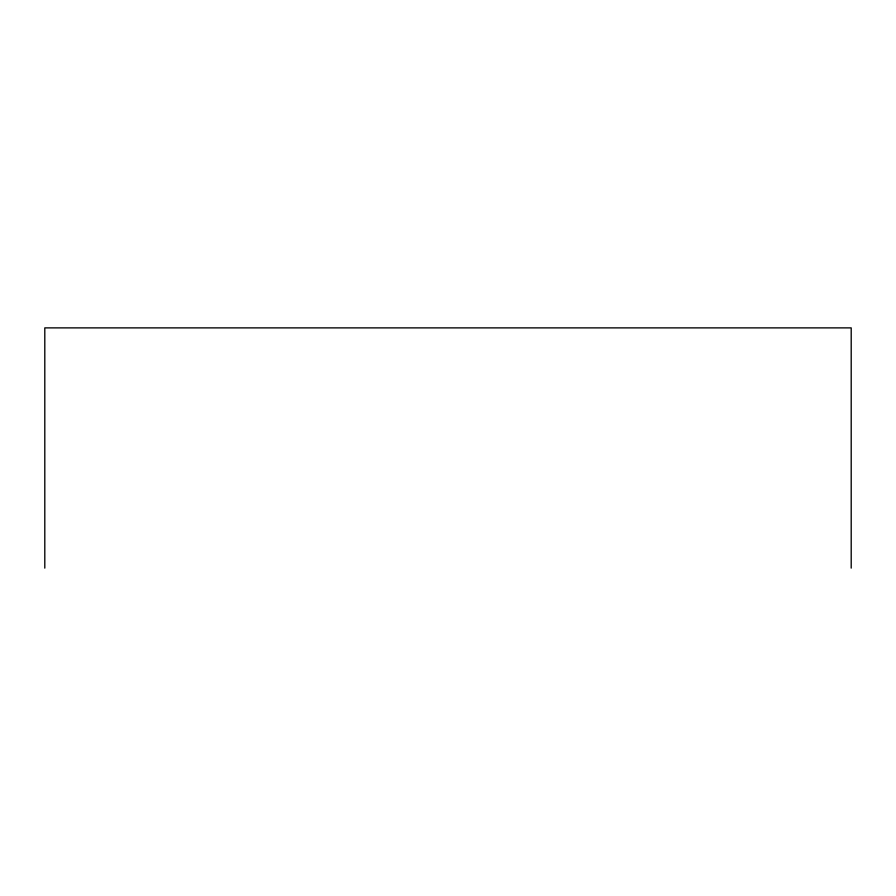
<?xml version="1.0" encoding="UTF-8"?>
<svg xmlns="http://www.w3.org/2000/svg" width="896" height="896" viewBox="0 0 896 896"><rect width="100%" height="100%" fill="white"/><g stroke="black" fill="none" stroke-linecap="round" stroke-linejoin="round"><path stroke-width="1.34" d="M851.2 568.12L851.2 327.88L44.8 327.88L44.8 568.12"/></g></svg>
